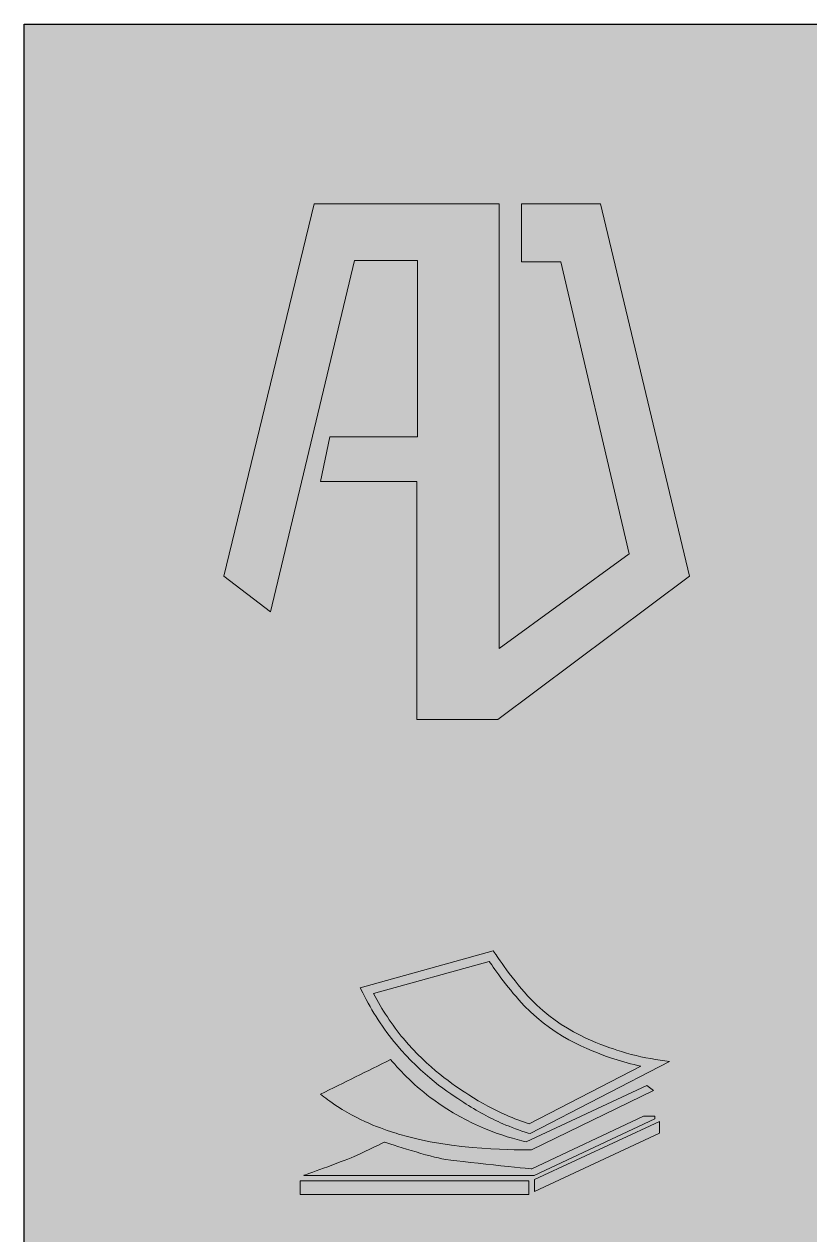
# Model space of a CAD drawing. Header units: metres. Extents: x 2745 to 3085, y 1376 to 1656.
# Drawn here: x 2745.47 to 2772.12, y 1614.88 to 1655.96 of the extents above; entities that cross this region are included whole.
import ezdxf

# ---------------------------------------------------------------- set-up
doc = ezdxf.new("R2010")
doc.units = ezdxf.units.M
doc.layers.add('Esiad Formato - Otros', color=7, linetype='Continuous', lineweight=0)

# ---------------------------------------------------------------- blocks, each defined once
blk = doc.blocks.new('Block_16')
at = {"layer": 'Esiad Formato - Otros', "true_color": 0x2b737a, "transparency": 33554687}
h = blk.add_hatch(color=147, dxfattribs=at)
h.dxf.hatch_style = 2
edge = h.paths.add_edge_path()
edge.add_spline(control_points=[(-39.265, -128.301), (-38.693, -129.398), (-38.01, -130.425), (-37.233, -131.36), (-35.542, -133.392), (-33.828, -134.505), (-32.804, -135.17), (-31.939, -135.732), (-31.077, -136.2), (-30.243, -136.561), (-29.741, -136.778), (-29.224, -136.971), (-28.703, -137.136), (-28.703, -137.136), (-21.128, -133.223), (-21.128, -133.223), (-21.743, -133.093), (-22.353, -132.929), (-22.949, -132.732), (-24.107, -132.347), (-26.818, -131.448), (-29.04, -129.124), (-30.029, -128.091), (-31.052, -126.64), (-31.406, -126.125), (-31.406, -126.125), (-39.265, -128.301), (-39.265, -128.301)], knot_values=[0, 0, 0, 0, 1, 1, 1, 2, 2, 2, 3, 3, 3, 4, 4, 4, 5, 5, 5, 6, 6, 6, 7, 7, 7, 8, 8, 8, 9, 9, 9, 9], degree=3, periodic=0)
edge = h.paths.add_edge_path()
edge.add_spline(control_points=[(-28.644, -137.809), (-28.644, -137.809), (-28.766, -137.771), (-28.766, -137.771), (-29.35, -137.591), (-29.93, -137.377), (-30.491, -137.135), (-31.357, -136.76), (-32.25, -136.275), (-33.144, -135.694), (-34.129, -135.055), (-35.962, -133.864), (-37.713, -131.758), (-38.601, -130.692), (-39.369, -129.508), (-39.997, -128.241), (-39.997, -128.241), (-40.165, -127.902), (-40.165, -127.902), (-40.165, -127.902), (-31.139, -125.404), (-31.139, -125.404), (-31.139, -125.404), (-31.013, -125.592), (-31.013, -125.592), (-31.001, -125.61), (-29.746, -127.484), (-28.589, -128.692), (-26.474, -130.904), (-23.866, -131.769), (-22.752, -132.139), (-21.896, -132.422), (-21.012, -132.635), (-20.123, -132.771), (-20.123, -132.771), (-19.173, -132.916), (-19.173, -132.916), (-19.173, -132.916), (-28.644, -137.809), (-28.644, -137.809)], knot_values=[0, 0, 0, 0, 1, 1, 1, 2, 2, 2, 3, 3, 3, 4, 4, 4, 5, 5, 5, 6, 6, 6, 7, 7, 7, 8, 8, 8, 9, 9, 9, 10, 10, 10, 11, 11, 11, 12, 12, 12, 13, 13, 13, 13], degree=3, periodic=0)
at = {"layer": 'Esiad Formato - Otros'}
for points, knots in [([(-28.644, -137.809), (-28.644, -137.809), (-28.766, -137.771), (-28.766, -137.771), (-29.35, -137.591), (-29.93, -137.377), (-30.491, -137.135), (-31.357, -136.76), (-32.25, -136.275), (-33.144, -135.694), (-34.129, -135.055), (-35.962, -133.864), (-37.713, -131.758), (-38.601, -130.692), (-39.369, -129.508), (-39.997, -128.241), (-39.997, -128.241), (-40.165, -127.902), (-40.165, -127.902), (-40.165, -127.902), (-31.139, -125.404), (-31.139, -125.404), (-31.139, -125.404), (-31.013, -125.592), (-31.013, -125.592), (-31.001, -125.61), (-29.746, -127.484), (-28.589, -128.692), (-26.474, -130.904), (-23.866, -131.769), (-22.752, -132.139), (-21.896, -132.422), (-21.012, -132.635), (-20.123, -132.771), (-20.123, -132.771), (-19.173, -132.916), (-19.173, -132.916), (-19.173, -132.916), (-28.644, -137.809), (-28.644, -137.809)], [0, 0, 0, 0, 1, 1, 1, 2, 2, 2, 3, 3, 3, 4, 4, 4, 5, 5, 5, 6, 6, 6, 7, 7, 7, 8, 8, 8, 9, 9, 9, 10, 10, 10, 11, 11, 11, 12, 12, 12, 13, 13, 13, 13]), ([(-39.265, -128.301), (-38.693, -129.398), (-38.01, -130.425), (-37.233, -131.36), (-35.542, -133.392), (-33.828, -134.505), (-32.804, -135.17), (-31.939, -135.732), (-31.077, -136.2), (-30.243, -136.561), (-29.741, -136.778), (-29.224, -136.971), (-28.703, -137.136), (-28.703, -137.136), (-21.128, -133.223), (-21.128, -133.223), (-21.743, -133.093), (-22.353, -132.929), (-22.949, -132.732), (-24.107, -132.347), (-26.818, -131.448), (-29.04, -129.124), (-30.029, -128.091), (-31.052, -126.64), (-31.406, -126.125), (-31.406, -126.125), (-39.265, -128.301), (-39.265, -128.301)], [0, 0, 0, 0, 1, 1, 1, 2, 2, 2, 3, 3, 3, 4, 4, 4, 5, 5, 5, 6, 6, 6, 7, 7, 7, 8, 8, 8, 9, 9, 9, 9])]:
    blk.add_open_spline(points, degree=3, knots=knots, dxfattribs=at)
blk = doc.blocks.new('Formato')
at = {"layer": 'Esiad Formato - Otros', "true_color": 0xd7d7da}
h = blk.add_hatch(color=254, dxfattribs=at)
h.dxf.hatch_style = 1
h.paths.add_polyline_path([(0, 0), (-120, 0), (-120, 60), (0, 60)])
at = {"layer": 'Esiad Formato - Otros', "true_color": 0x2b737a, "transparency": 33554687}
h = blk.add_hatch(color=147, dxfattribs=at)
h.dxf.hatch_style = 2
h.paths.add_polyline_path([(-111.647, 40.056), (-113.229, 41.273), (-110.162, 53.905), (-103.883, 53.905), (-103.883, 38.815), (-99.477, 42.028), (-101.789, 51.934), (-103.128, 51.934), (-103.128, 53.905), (-100.451, 53.905), (-97.433, 41.273), (-103.931, 36.405), (-106.682, 36.405), (-106.682, 44.486), (-109.943, 44.486), (-109.627, 45.995), (-106.657, 45.995), (-106.657, 51.982), (-108.799, 51.982)])
h = blk.add_hatch(color=147, dxfattribs=at)
h.dxf.hatch_style = 2
edge = h.paths.add_edge_path()
edge.add_spline(control_points=[(-98.653, 23.82), (-98.653, 23.82), (-102.784, 21.805), (-102.784, 21.805), (-103.135, 21.799), (-105.448, 21.769), (-107.297, 22.339), (-107.736, 22.474), (-108.502, 22.71), (-109.373, 23.276), (-109.62, 23.436), (-109.815, 23.584), (-109.947, 23.689), (-109.155, 24.082), (-108.362, 24.475), (-107.569, 24.868), (-107.216, 24.446), (-106.738, 23.959), (-106.108, 23.498), (-104.917, 22.624), (-103.735, 22.25), (-102.965, 22.077), (-102.965, 22.077), (-98.874, 23.991), (-98.874, 23.991), (-98.874, 23.991), (-98.653, 23.82), (-98.653, 23.82)], knot_values=[0, 0, 0, 0, 1, 1, 1, 2, 2, 2, 3, 3, 3, 4, 4, 4, 5, 5, 5, 6, 6, 6, 7, 7, 7, 8, 8, 8, 9, 9, 9, 9], degree=3, periodic=0)
h = blk.add_hatch(color=147, dxfattribs=at)
h.dxf.hatch_style = 2
edge = h.paths.add_edge_path()
edge.add_spline(control_points=[(-102.7, 20.938), (-102.7, 20.938), (-110.511, 20.938), (-110.511, 20.938), (-110.511, 20.938), (-109.292, 21.372), (-108.809, 21.578), (-108.325, 21.785), (-107.791, 22.067), (-107.791, 22.067), (-107.791, 22.067), (-106.411, 21.614), (-105.826, 21.503), (-105.242, 21.392), (-102.774, 21.16), (-102.774, 21.16), (-102.774, 21.16), (-98.994, 22.943), (-98.994, 22.943), (-98.994, 22.943), (-98.602, 22.943), (-98.602, 22.943), (-98.602, 22.943), (-98.602, 22.853), (-98.602, 22.853), (-98.602, 22.853), (-102.7, 20.938), (-102.7, 20.938)], knot_values=[0, 0, 0, 0, 1, 1, 1, 2, 2, 2, 3, 3, 3, 4, 4, 4, 5, 5, 5, 6, 6, 6, 7, 7, 7, 8, 8, 8, 9, 9, 9, 9], degree=3, periodic=0)
h = blk.add_hatch(color=147, dxfattribs=at)
h.dxf.hatch_style = 2
h.paths.add_polyline_path([(-102.683, 20.394), (-102.683, 20.797), (-98.451, 22.762), (-98.451, 22.369)])
h = blk.add_hatch(color=147, dxfattribs=at)
h.dxf.hatch_style = 2
h.paths.add_polyline_path([(-110.642, 20.284), (-102.874, 20.284), (-102.874, 20.747), (-110.642, 20.747)])
at = {"layer": 'Esiad Formato - Otros', "color": 7, "true_color": 0xf2f2f3}
blk.add_lwpolyline([(0, 0), (-120, 0), (-120, 60), (0, 60)], close=True, dxfattribs=at)
at = {"layer": 'Esiad Formato - Otros'}
blk.add_lwpolyline([(-111.647, 40.056), (-113.229, 41.273), (-110.162, 53.905), (-103.883, 53.905), (-103.883, 38.815), (-99.477, 42.028), (-101.789, 51.934), (-103.128, 51.934), (-103.128, 53.905), (-100.451, 53.905), (-97.433, 41.273), (-103.931, 36.405), (-106.682, 36.405), (-106.682, 44.486), (-109.943, 44.486), (-109.627, 45.995), (-106.657, 45.995), (-106.657, 51.982), (-108.799, 51.982)], close=True, dxfattribs=at)
at = {"layer": 'Esiad Formato - Otros', "color": 147, "true_color": 0x2b737a, "transparency": 33554687}
for points in [[(-102.683, 20.394), (-102.683, 20.797), (-98.451, 22.762), (-98.451, 22.369)], [(-110.642, 20.284), (-102.874, 20.284), (-102.874, 20.747), (-110.642, 20.747)]]:
    blk.add_lwpolyline(points, close=True, dxfattribs=at)
for points in [[(-98.653, 23.82), (-98.653, 23.82), (-102.784, 21.805), (-102.784, 21.805), (-103.135, 21.799), (-105.448, 21.769), (-107.297, 22.339), (-107.736, 22.474), (-108.502, 22.71), (-109.373, 23.276), (-109.62, 23.436), (-109.815, 23.584), (-109.947, 23.689), (-109.155, 24.082), (-108.362, 24.475), (-107.569, 24.868), (-107.216, 24.446), (-106.738, 23.959), (-106.108, 23.498), (-104.917, 22.624), (-103.735, 22.25), (-102.965, 22.077), (-102.965, 22.077), (-98.874, 23.991), (-98.874, 23.991), (-98.874, 23.991), (-98.653, 23.82), (-98.653, 23.82)], [(-102.7, 20.938), (-102.7, 20.938), (-110.511, 20.938), (-110.511, 20.938), (-110.511, 20.938), (-109.292, 21.372), (-108.809, 21.578), (-108.325, 21.785), (-107.791, 22.067), (-107.791, 22.067), (-107.791, 22.067), (-106.411, 21.614), (-105.826, 21.503), (-105.242, 21.392), (-102.774, 21.16), (-102.774, 21.16), (-102.774, 21.16), (-98.994, 22.943), (-98.994, 22.943), (-98.994, 22.943), (-98.602, 22.943), (-98.602, 22.943), (-98.602, 22.943), (-98.602, 22.853), (-98.602, 22.853), (-98.602, 22.853), (-102.7, 20.938), (-102.7, 20.938)]]:
    blk.add_open_spline(points, degree=3, knots=[0, 0, 0, 0, 1, 1, 1, 2, 2, 2, 3, 3, 3, 4, 4, 4, 5, 5, 5, 6, 6, 6, 7, 7, 7, 8, 8, 8, 9, 9, 9, 9], dxfattribs=at)
at = {"layer": 'Esiad Formato - Otros', "color": 147, "true_color": 0x2b737a, "transparency": 33554687, "xscale": 0.5, "yscale": 0.5, "zscale": 0.5}
blk.add_blockref('Block_16', (-88.517, 91.257), dxfattribs=at)
blk = doc.blocks.new('Formato - Indicaciones')
at = {"layer": 'Esiad Formato - Otros', "color": 147, "lineweight": 30, "true_color": 0x2b737a}
blk.add_lwpolyline([(120, 280), (120, 0), (0, 0), (0, 280)], close=True, dxfattribs=at)
blk.add_blockref('Formato', (120, 220))

msp = doc.modelspace()

# ---------------------------------------------------------------- block references
msp.add_blockref('Formato - Indicaciones', (2745.467, 1375.959))

doc.saveas('drawing.dxf')
